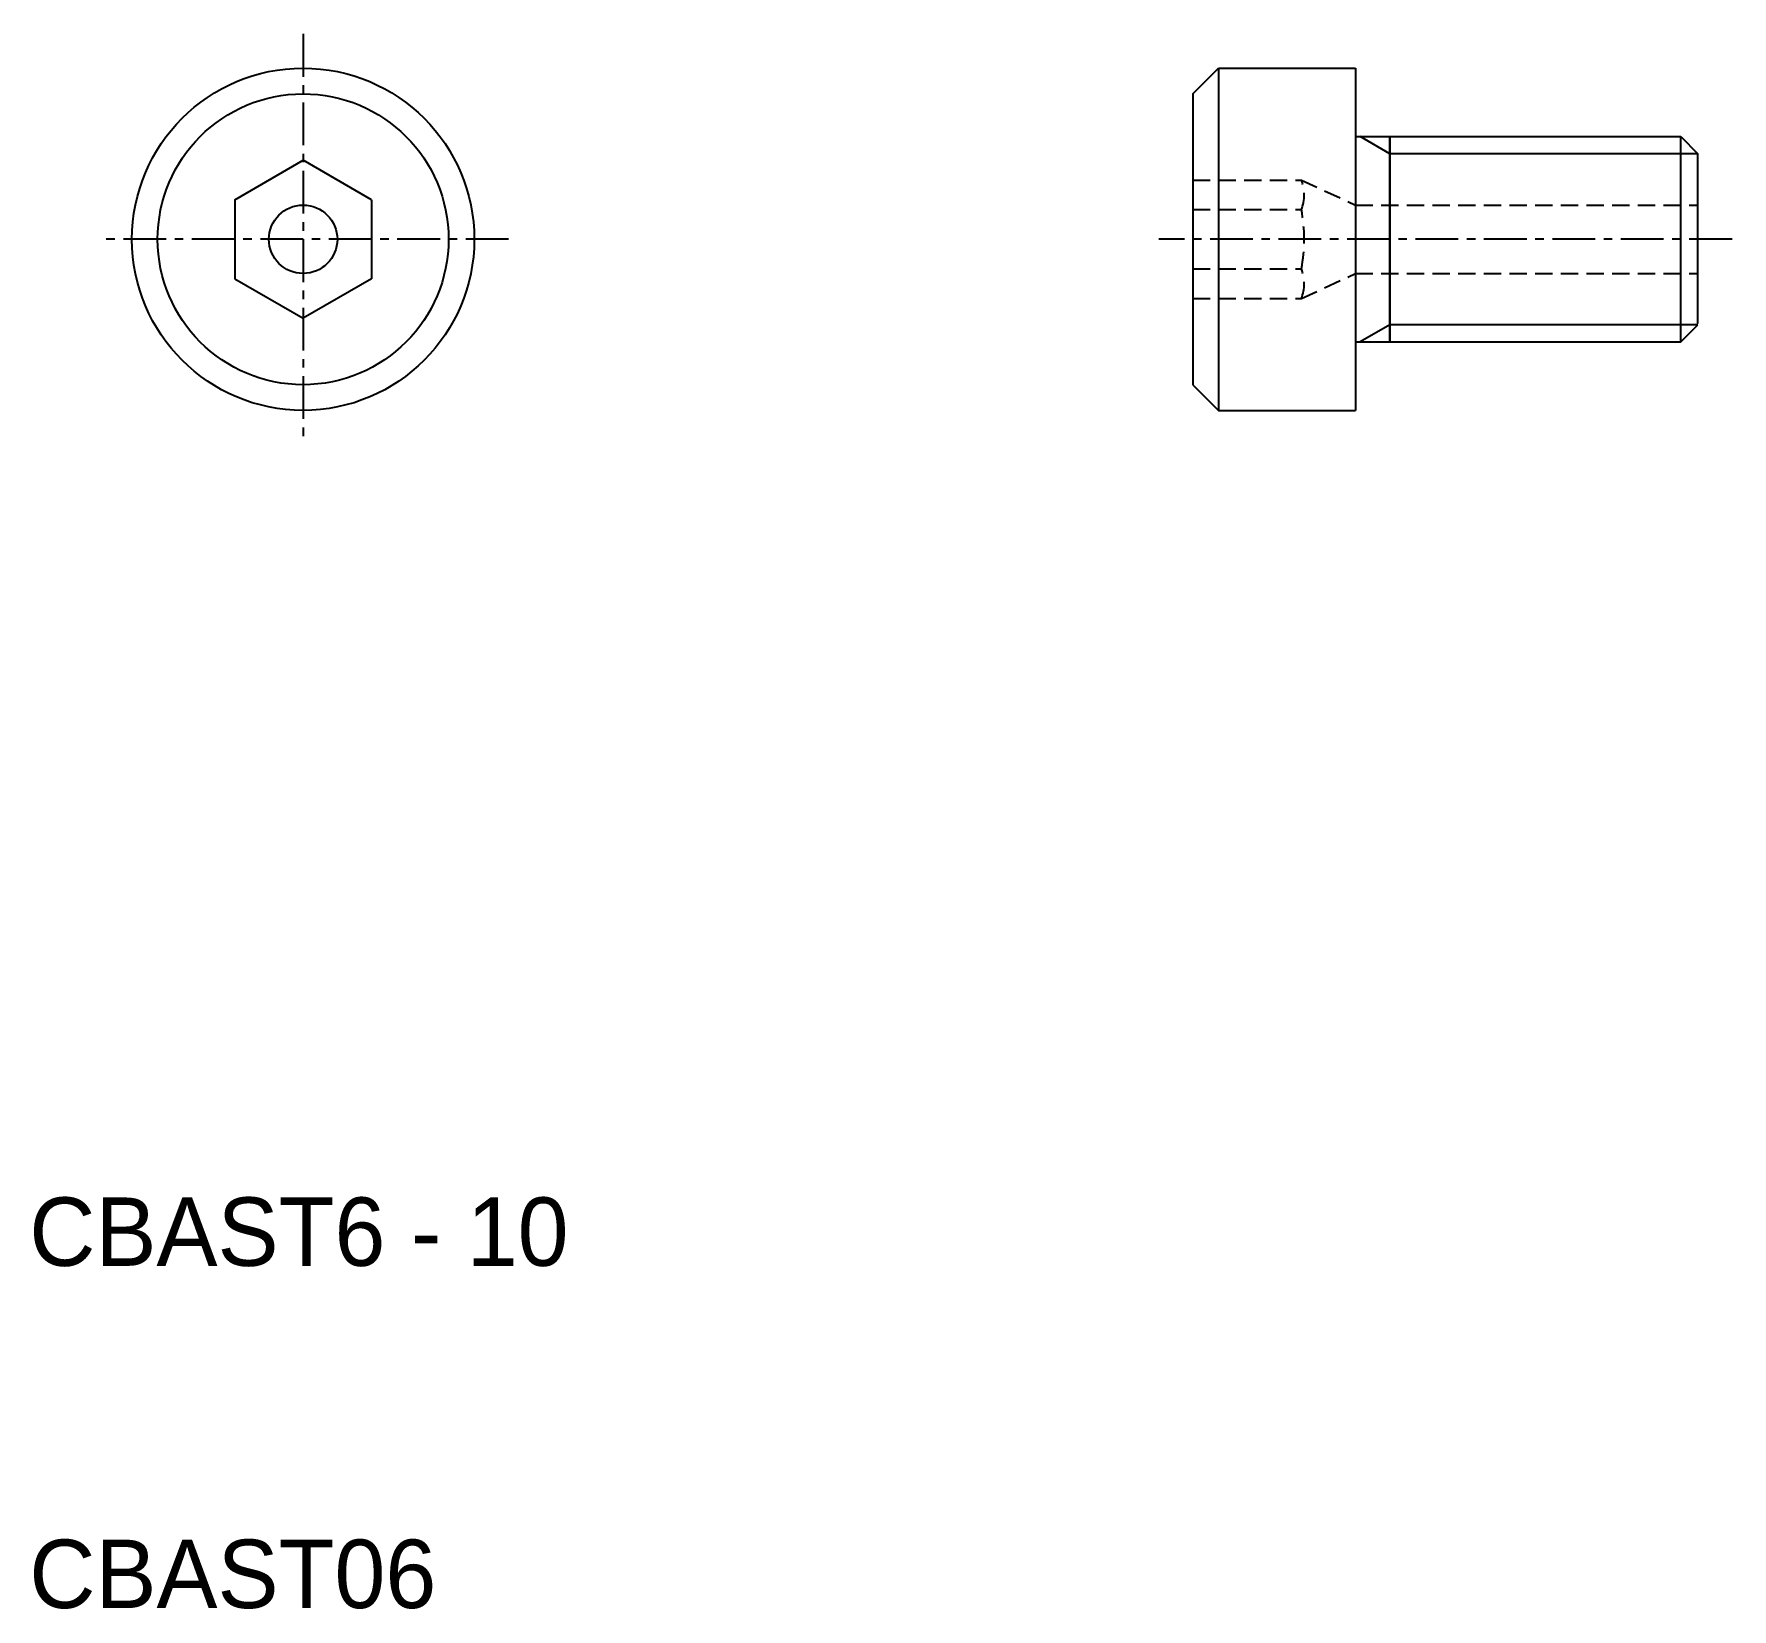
# Model space of a CAD drawing. Extents: x 10.1 to 59.7, y 10 to 56.
import ezdxf

# ---------------------------------------------------------------- set-up
doc = ezdxf.new("R2010")
doc.units = 0
doc.linetypes.add('CENTER', pattern=[2, 1.25, -0.25, 0.25, -0.25])
doc.linetypes.add('DASHED', pattern=[0.75, 0.5, -0.25])
doc.layers.get('0').update_dxf_attribs({"linetype": 'CONTINUOUS'})
doc.layers.add('CENTER', color=1, linetype='CENTER')

msp = doc.modelspace()

# ---------------------------------------------------------------- linework, layer by layer
at = {"color": 7, "linetype": 'CONTINUOUS'}
for p, q in [((44, 54.25), (44.75, 55)), ((44.75, 55), (48.75, 55)), ((44.75, 55), (44.75, 45)), ((48.75, 55), (48.75, 45)), ((44, 54.25), (44, 45.75)), ((48.75, 53), (58.25, 53)), ((49.75, 47), (49.75, 53)), ((49.75, 53), (49.75, 47)), ((58.25, 47), (58.25, 53)), ((58.25, 53), (58.75, 52.5)), ((16, 51.155), (18, 52.309)), ((20, 51.155), (18, 52.309)), ((58.75, 47.541), (58.75, 52.5)), ((16, 51.155), (16, 48.845)), ((20, 51.155), (20, 48.845)), ((16, 48.845), (18, 47.691)), ((20, 48.845), (18, 47.691)), ((58.25, 47), (58.75, 47.5)), ((48.75, 47), (58.25, 47)), ((44, 45.75), (44.75, 45)), ((44.75, 45), (48.75, 45))]:
    msp.add_line(p, q, dxfattribs=at)
at = {"color": 3, "linetype": 'CONTINUOUS'}
for p, q in [((49.75, 52.5), (48.884, 53)), ((58.75, 52.5), (49.75, 52.5)), ((49.75, 47.5), (48.884, 47)), ((58.75, 47.5), (49.75, 47.5))]:
    msp.add_line(p, q, dxfattribs=at)
at = {"color": 3, "linetype": 'DASHED'}
for p, q in [((44, 51.732), (47.166, 51.732)), ((47.166, 51.732), (48.75, 51)), ((44, 50.866), (47.166, 50.866)), ((48.75, 51), (58.75, 51)), ((48.75, 51), (48.75, 49)), ((44, 49.134), (47.166, 49.134)), ((47.166, 48.268), (48.75, 49)), ((48.75, 49), (58.75, 49)), ((44, 48.268), (47.166, 48.268))]:
    msp.add_line(p, q, dxfattribs=at)
at = {"color": 7, "linetype": 'CONTINUOUS'}
for radius in [5, 4.25, 1]:
    msp.add_circle((18, 50), radius, dxfattribs=at)
at = {"color": 3, "linetype": 'DASHED'}
for centre, radius, start, end in [((46.093, 51.299), 1.157, 338.0126, 21.9874), ((42.75, 50), 4.5, 348.9042, 11.0958), ((46.093, 48.701), 1.157, 338.0126, 21.9874)]:
    msp.add_arc(centre, radius, start, end, dxfattribs=at)
at = {"layer": 'CENTER', "color": 1, "linetype": 'CENTER'}
for p, q in [((18, 56), (18, 44)), ((24, 50), (12, 50)), ((59.75, 50), (43, 50))]:
    msp.add_line(p, q, dxfattribs=at)

# ---------------------------------------------------------------- texts
at = {"color": 7, "linetype": 'CONTINUOUS'}
for s, p in [('CBAST6 - 10', (10, 20)), ('CBAST06', (10, 10))]:
    msp.add_text(s, height=2, dxfattribs=at).set_placement(p)

doc.saveas('drawing.dxf')
